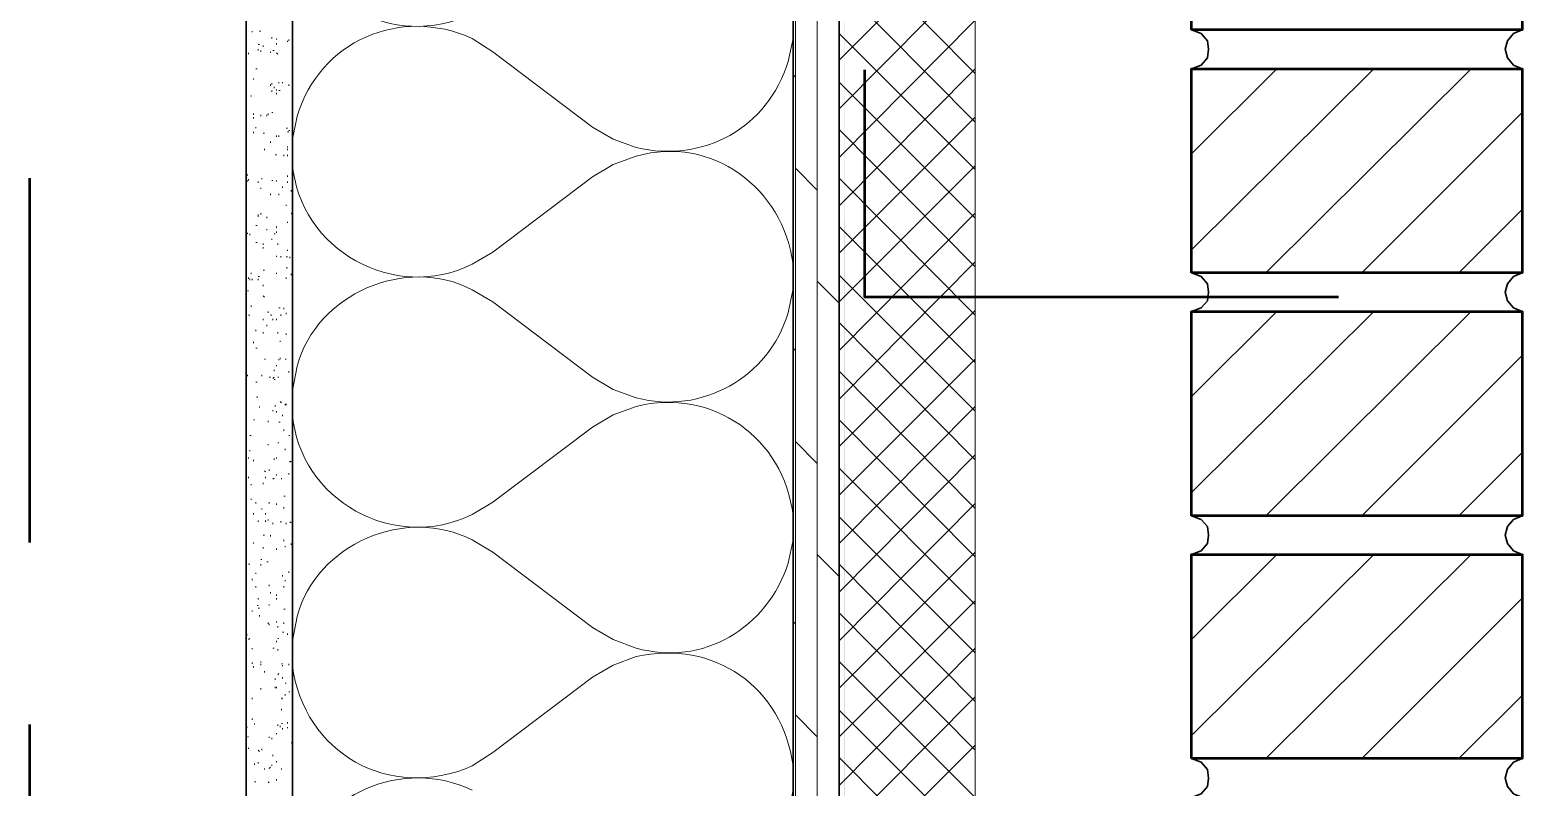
# Model space of a CAD drawing. Header units: inches. Extents: x 5 to 516, y -193 to 129.
# Drawn here: x 20.626 to 21.99, y -187.331 to -186.638 of the extents above; entities that cross this region are included whole.
import ezdxf

# ---------------------------------------------------------------- set-up
doc = ezdxf.new("R2010")
doc.units = ezdxf.units.IN
doc.header["$MEASUREMENT"] = 0
doc.layers.add('PDF7_Geometry', color=7, linetype='Continuous')
doc.layers.add('PDF7_Solid Fills', color=7, linetype='Continuous')

msp = doc.modelspace()

# ---------------------------------------------------------------- linework, layer by layer
at = {"layer": 'PDF7_Geometry', "lineweight": 35}
for points in [[(21.3235494, -190.8957844), (21.3235494, -184.8946728), (21.3657717, -184.8946728), (21.3657717, -190.8957844)], [(20.8235494, -190.8535622), (20.8235494, -184.9157836), (20.8657716, -184.9157836), (20.8657716, -190.8535622)]]:
    msp.add_lwpolyline(points, close=True, dxfattribs=at)
at = {"layer": 'PDF7_Geometry', "lineweight": 15}
for points in [[(21.3257738, -190.8957844), (21.3257738, -184.8946728)], [(21.3457707, -190.8957844), (21.3457707, -184.8946728)], [(21.3657722, -186.6657838), (21.4902167, -186.5413393)], [(21.4902161, -186.6780066), (21.3657717, -186.5524511)], [(21.3657722, -186.7102287), (21.4902167, -186.5846731)], [(21.4902161, -186.7224504), (21.3657717, -186.5968948)], [(21.3191068, -186.6668952), (21.3235512, -186.6457841), (21.3235512, -186.6235619)], [(20.8291058, -186.6402281), (20.8291058, -186.639117)], [(20.8357745, -186.6391171), (20.8368856, -186.6391171)], [(21.4902161, -186.7657842), (21.3657717, -186.6413398)], [(21.3657722, -186.754673), (21.4902167, -186.6291174)], [(20.8346623, -186.6568952), (20.8346623, -186.6557841)], [(20.8357745, -186.6513399), (20.8346634, -186.6513399)], [(20.8391066, -186.652451), (20.8391066, -186.6535621)], [(20.8468829, -186.645784), (20.8468829, -186.6446729)], [(20.8513272, -186.6468951), (20.8513272, -186.645784)], [(20.8513272, -186.6502288), (20.8513272, -186.65134)], [(20.8613279, -186.6480067), (20.8613279, -186.6491178)], [(20.8624401, -186.6480067), (20.8624401, -186.6468956)], [(21.0302179, -186.6457841), (21.0491068, -186.6580063), (21.1402179, -186.7268952), (21.1591068, -186.7380063), (21.1802179, -186.7457841)], [(20.8257738, -186.6591174), (20.8257738, -186.6602285)], [(20.8368822, -186.6580063), (20.8368822, -186.6568952)], [(20.8457707, -186.6580063), (20.8457707, -186.6591174)], [(20.8479951, -186.6568952), (20.8491062, -186.6568952)], [(20.8513272, -186.6591174), (20.8524383, -186.6602285)], [(20.830218, -186.6824509), (20.830218, -186.683562)], [(20.8324379, -186.6735618), (20.833549, -186.6735618)], [(21.3257738, -186.6813398), (21.3235516, -186.6791176)], [(21.3657722, -186.7991173), (21.4902167, -186.6735618)], [(21.6879972, -186.7513392), (21.7657749, -186.6735615)], [(21.6879972, -186.8391174), (21.8546638, -186.6735618)], [(21.7557733, -186.8602282), (21.9435511, -186.6735615)], [(20.8457707, -186.6891173), (20.8457707, -186.6880062)], [(20.8468829, -186.6880062), (20.8468829, -186.6868951)], [(20.8468829, -186.6946726), (20.8468829, -186.6935615)], [(20.8491073, -186.6913394), (20.8491073, -186.6902283)], [(20.8513272, -186.6924505), (20.8513272, -186.6935616)], [(20.8513272, -186.6957837), (20.8513272, -186.6968948)], [(20.8535516, -186.6868951), (20.8535516, -186.685784)], [(20.8535516, -186.6935615), (20.8546627, -186.6935615)], [(20.8568836, -186.6868951), (20.8568836, -186.685784)], [(20.8624401, -186.6891173), (20.8624401, -186.6880062)], [(21.4902161, -186.8102286), (21.3657717, -186.6857841)], [(20.8279937, -186.6980064), (20.8279937, -186.6991175)], [(20.830218, -186.715784), (20.830218, -186.7146729)], [(20.830218, -186.7191172), (20.830218, -186.7180061)], [(20.8368822, -186.7168951), (20.8368822, -186.7157839)], [(20.8424386, -186.7168951), (20.8424386, -186.7157839)], [(20.8435508, -186.715784), (20.8435508, -186.7146729)], [(20.8468829, -186.7135619), (20.847994, -186.7135619)], [(20.8702179, -186.7168952), (20.8657734, -186.7380063), (20.8657734, -186.7602286)], [(21.3657722, -186.8424512), (21.4902167, -186.7180067)], [(21.8435509, -186.8602282), (21.9902176, -186.7135615)], [(20.830218, -186.7324511), (20.830218, -186.73134)], [(20.8324379, -186.7280063), (20.8324379, -186.7268952)], [(20.8391066, -186.7324511), (20.8402177, -186.7324511)], [(20.8513272, -186.7346732), (20.8513272, -186.7357844)], [(20.8535516, -186.7357843), (20.8535516, -186.7346732)], [(20.8613279, -186.7280063), (20.8602168, -186.7280063)], [(20.8624401, -186.73134), (20.861329, -186.73134)], [(20.8635523, -186.7302284), (20.8624412, -186.7302284)], [(21.4902161, -186.8546729), (21.3657717, -186.7291173)], [(20.8402188, -186.748006), (20.8402188, -186.7468949)], [(20.8457707, -186.7402286), (20.8457707, -186.7413397)], [(20.8613279, -186.7457839), (20.8613279, -186.7446728)], [(20.8613279, -186.746895), (20.8613279, -186.7480061)], [(20.8513272, -186.7524509), (20.8502161, -186.7524509)], [(20.8579958, -186.7535619), (20.8579958, -186.7524508)], [(20.8613279, -186.7524509), (20.8613279, -186.753562)], [(21.1802179, -186.7535622), (21.1591068, -186.76134), (21.1402179, -186.7724511)], [(21.3457707, -186.7846729), (21.3257707, -186.7646729)], [(21.3657722, -186.8868949), (21.4902167, -186.7624505)], [(20.8246616, -186.7713396), (20.8246616, -186.7702284)], [(20.8246616, -186.7768949), (20.8246616, -186.7757838)], [(20.8257738, -186.7757838), (20.8257738, -186.7746727)], [(20.8346623, -186.778006), (20.8346623, -186.7768948)], [(20.8379944, -186.7735617), (20.8379944, -186.7746728)], [(20.8468829, -186.7757838), (20.847994, -186.7757838)], [(20.8513272, -186.7768949), (20.8513272, -186.7757838)], [(20.8613279, -186.7724506), (20.8613279, -186.7713395)], [(20.8613279, -186.7768949), (20.8613279, -186.778006)], [(21.0302179, -186.8524508), (21.0491068, -186.8413397), (21.1402179, -186.7724508)], [(21.4902161, -186.8991178), (21.3657717, -186.7735622)], [(20.8368822, -186.7835618), (20.8368822, -186.7824507)], [(20.8457707, -186.7891177), (20.8457707, -186.7880066)], [(20.8535516, -186.7891177), (20.8535516, -186.7880066)], [(20.8568836, -186.7813397), (20.8568836, -186.7824508)], [(20.86466, -186.785784), (20.86466, -186.7846729)], [(20.8368822, -186.8057837), (20.8368822, -186.8068948)], [(20.8602157, -186.7980063), (20.8602157, -186.7991174)], [(20.86466, -186.8057837), (20.8657711, -186.8068948)], [(21.3657722, -186.9313398), (21.4902167, -186.8057843)], [(21.9324407, -186.8602282), (21.9902185, -186.8024504)], [(20.8335501, -186.8168955), (20.832439, -186.8168955)], [(20.8346623, -186.8080064), (20.8346623, -186.8068953)], [(20.8346623, -186.8091175), (20.8346623, -186.8080064)], [(20.8424386, -186.8102286), (20.8424386, -186.8091174)], [(20.8513272, -186.8191177), (20.8513272, -186.8180065)], [(20.8613279, -186.8146734), (20.8613279, -186.8135623)], [(21.4902161, -186.9424505), (21.3657717, -186.818006)], [(20.8246616, -186.824673), (20.8246616, -186.8235619)], [(20.826886, -186.825784), (20.826886, -186.8246729)], [(20.8324379, -186.8324504), (20.833549, -186.8324504)], [(20.8391066, -186.8346726), (20.8391066, -186.8335615)], [(20.8424386, -186.8213398), (20.8424386, -186.8202287)], [(20.8468829, -186.8302283), (20.8468829, -186.8291172)], [(20.8491073, -186.824673), (20.8502184, -186.824673)], [(20.8513272, -186.8235619), (20.8513272, -186.8224508)], [(20.8524394, -186.8335615), (20.8524394, -186.8346726)], [(20.8391066, -186.8380063), (20.8391066, -186.8368952)], [(20.8513272, -186.8457844), (20.8513272, -186.8446733)], [(20.8557714, -186.8457844), (20.8546603, -186.8457844)], [(20.8602157, -186.8457844), (20.8613268, -186.8457844)], [(20.8613279, -186.8402285), (20.8613279, -186.8391174)], [(20.8635523, -186.8468954), (20.8635523, -186.8457843)], [(20.8279937, -186.8613393), (20.8279937, -186.8602282)], [(20.8402188, -186.8580061), (20.8391077, -186.8580061)], [(20.8513272, -186.8613393), (20.8513272, -186.8602282)], [(20.8613279, -186.855784), (20.8602168, -186.855784)], [(21.3657722, -186.9757842), (21.4902167, -186.8502286)], [(20.8257738, -186.8657841), (20.8257738, -186.864673)], [(20.826886, -186.8668952), (20.826886, -186.8657841)], [(20.8291058, -186.8668952), (20.8291058, -186.8657841)], [(20.8346623, -186.863562), (20.8357734, -186.863562)], [(20.8346623, -186.8668952), (20.8346623, -186.8657841)], [(20.8391066, -186.87134), (20.8391066, -186.8724511)], [(20.8602157, -186.8646731), (20.8602157, -186.8657842)], [(20.86466, -186.8624504), (20.86466, -186.8613392)], [(21.3657722, -186.888006), (21.3457722, -186.868006)], [(21.4902161, -186.9868954), (21.3657717, -186.8624509)], [(20.8257738, -186.8768953), (20.8246627, -186.8768953)], [(20.8391066, -186.8813396), (20.8402177, -186.8824507)], [(20.8257738, -186.8991178), (20.8268849, -186.8991178)], [(20.8279937, -186.8913398), (20.8279937, -186.8902287)], [(20.8435508, -186.8968951), (20.8435508, -186.895784)], [(20.8468829, -186.8991178), (20.8457718, -186.8991178)], [(20.8546638, -186.8924508), (20.8535526, -186.8924508)], [(20.8557714, -186.8991178), (20.8546603, -186.8991178)], [(20.8579958, -186.8924508), (20.8579958, -186.8935619)], [(20.8602157, -186.8980067), (20.8602157, -186.8968956)], [(21.3657722, -187.0191174), (21.4902167, -186.894673)], [(21.6879972, -186.9735615), (21.7657749, -186.8957837)], [(21.6879972, -187.0613396), (21.8546638, -186.8957841)], [(21.7557733, -187.0824505), (21.9435511, -186.8957838)], [(20.8324379, -186.9135617), (20.8324379, -186.9124505)], [(20.8391066, -186.9035621), (20.8391066, -186.9024509)], [(20.8391066, -186.9157838), (20.8391066, -186.9146727)], [(20.8424386, -186.9080063), (20.8424386, -186.9091174)], [(20.8479951, -186.9035621), (20.8479951, -186.9024509)], [(20.8513272, -186.9035621), (20.8513272, -186.9024509)], [(20.8524394, -186.9146727), (20.8524394, -186.9157838)], [(21.4902161, -187.0313397), (21.3657717, -186.9057842)], [(20.830218, -186.9246729), (20.830218, -186.9235618)], [(20.8335501, -186.9291177), (20.832439, -186.9291177)], [(20.8546638, -186.9235618), (20.8546638, -186.9224507)], [(20.8602157, -186.9168949), (20.8602157, -186.9157837)], [(21.3257738, -186.9313398), (21.3235516, -186.9291176)], [(20.8402188, -186.9391173), (20.8413299, -186.9391173)], [(20.8535516, -186.9402284), (20.8535516, -186.9391173)], [(20.8546638, -186.9391173), (20.8546638, -186.9380062)], [(21.3657722, -187.0635618), (21.4902167, -186.9391173)], [(21.8435509, -187.0824505), (21.9902176, -186.9357838)], [(20.8246616, -186.9546734), (20.8246616, -186.9535622)], [(20.8379944, -186.9546734), (20.8379944, -186.9535622)], [(20.844663, -186.9557844), (20.8457741, -186.9557844)], [(20.8491073, -186.9557844), (20.8479962, -186.9568955)], [(20.8491073, -186.9502285), (20.8491073, -186.9491174)], [(20.8513272, -186.9457837), (20.8513272, -186.9446726)], [(20.8535516, -186.9557844), (20.8524404, -186.9557844)], [(20.8624401, -186.9513396), (20.8624401, -186.9502285)], [(20.8702179, -186.9457844), (20.8657734, -186.9680066), (20.8657734, -186.9891178)], [(21.4902161, -187.0757841), (21.3657717, -186.9502285)], [(20.8324379, -186.9602287), (20.833549, -186.9602287)], [(20.8502195, -186.9580066), (20.8491084, -186.9580066)], [(20.8335501, -186.9746731), (20.8335501, -186.973562)], [(20.8357745, -186.9835622), (20.8357745, -186.9824511)], [(20.8502195, -186.9824511), (20.8502195, -186.98134)], [(20.8546638, -186.9780063), (20.8557749, -186.9791174)], [(20.859108, -186.9813401), (20.859108, -186.980229)], [(20.8602157, -186.9813401), (20.8602157, -186.980229)], [(21.1802179, -186.9824508), (21.1591068, -186.9902286), (21.1402179, -187.0013397)], [(21.3657722, -187.1080061), (21.4902167, -186.9824505)], [(20.8235494, -186.9935618), (20.8235494, -186.9946729)], [(20.830218, -186.9946729), (20.8313292, -186.9946729)], [(20.8435508, -186.996895), (20.8435508, -186.9957839)], [(20.8479951, -186.9868954), (20.8479951, -186.9857843)], [(20.8513272, -186.9868954), (20.8513272, -186.9880065)], [(20.8535516, -186.996895), (20.8546627, -186.996895)], [(20.8568836, -186.9913397), (20.8568836, -186.9902286)], [(21.4902161, -187.120229), (21.3657717, -186.9946734)], [(20.8279937, -187.0091178), (20.8268825, -187.0091178)], [(20.8579958, -187.003562), (20.8579958, -187.0046731)], [(20.8635523, -187.0091178), (20.8624412, -187.0091178)], [(21.0302179, -187.08134), (21.0491068, -187.0702289), (21.1402179, -187.00134)], [(20.826886, -187.0224506), (20.826886, -187.0235618)], [(20.8435508, -187.0168953), (20.8435508, -187.0180064)], [(20.8535516, -187.0157842), (20.8524404, -187.0157842)], [(20.859108, -187.0224506), (20.859108, -187.0213395)], [(21.3457707, -187.0346729), (21.3257707, -187.0146729)], [(21.9324407, -187.0824505), (21.9902185, -187.0246727)], [(20.8257738, -187.0302287), (20.8257738, -187.0291176)], [(20.830218, -187.0313397), (20.830218, -187.0324508)], [(20.8491073, -187.0313397), (20.8491073, -187.0302286)], [(20.8513272, -187.029117), (20.8513272, -187.0302281)], [(20.86466, -187.0324508), (20.8635488, -187.0335619)], [(20.8635523, -187.0324508), (20.8635523, -187.0335619)], [(21.3657722, -187.152451), (21.4902167, -187.0268954)], [(20.8257738, -187.0480063), (20.8257738, -187.0468952)], [(20.8402188, -187.0413399), (20.8413299, -187.042451)], [(20.8413264, -187.0480063), (20.8413264, -187.0468952)], [(20.844663, -187.0413399), (20.844663, -187.0402288)], [(20.8491073, -187.0480063), (20.8479962, -187.0491174)], [(20.8513272, -187.0446731), (20.8513272, -187.0457842)], [(20.8557714, -187.0480063), (20.8557714, -187.0491174)], [(20.8624401, -187.043562), (20.8624401, -187.0446731)], [(21.4902161, -187.1635617), (21.3657717, -187.0391172)], [(20.8279937, -187.0535616), (20.8279937, -187.0546727)], [(20.8391066, -187.0535616), (20.8391066, -187.0524505)], [(20.859108, -187.0646734), (20.8579969, -187.0646734)], [(20.8279937, -187.0668955), (20.8279937, -187.0680067)], [(20.8324379, -187.0713398), (20.8324379, -187.0702287)], [(20.8379944, -187.0768951), (20.8379944, -187.075784)], [(20.844663, -187.0713398), (20.844663, -187.0702287)], [(20.8513272, -187.0713398), (20.8513272, -187.0724509)], [(20.8579958, -187.074673), (20.8579958, -187.0757841)], [(21.3657722, -187.1968953), (21.4902167, -187.0713398)], [(20.830218, -187.0813394), (20.830218, -187.0802283)], [(20.8346623, -187.0880064), (20.8346623, -187.0868952)], [(20.8413264, -187.0802283), (20.8413264, -187.0813394)], [(20.8413264, -187.0868953), (20.8413264, -187.0880064)], [(20.8435508, -187.0868953), (20.8435508, -187.0857842)], [(20.8479951, -187.0902285), (20.8479951, -187.0891174)], [(20.8557714, -187.0880064), (20.8546603, -187.0880064)], [(20.8602157, -187.0902285), (20.8602157, -187.0891174)], [(20.8635523, -187.0880064), (20.8646634, -187.0891175)], [(21.3191068, -187.1257842), (21.3235512, -187.1046731), (21.3235512, -187.0824508)], [(21.4902161, -187.2080066), (21.3657717, -187.0835621)], [(20.8391066, -187.1002287), (20.8402177, -187.1002287)], [(20.8457707, -187.1002287), (20.8457707, -187.1013398)], [(20.8579958, -187.105784), (20.8579958, -187.1046729)], [(21.0302179, -187.1046731), (21.0491068, -187.1157842), (21.1402179, -187.1846731), (21.1591068, -187.1957842), (21.1802179, -187.2035619)], [(20.830218, -187.106895), (20.830218, -187.1080062)], [(20.8391066, -187.1124504), (20.8391066, -187.1113393)], [(20.8513272, -187.113562), (20.8513272, -187.1124509)], [(20.859108, -187.1102282), (20.859108, -187.1113394)], [(20.86466, -187.1091172), (20.86466, -187.1080061)], [(21.3657722, -187.138006), (21.3457722, -187.118006)], [(21.3657722, -187.2402286), (21.4902167, -187.1157842)], [(21.6879972, -187.1957837), (21.7657749, -187.1180059)], [(21.6879972, -187.2835619), (21.8546638, -187.1180063)], [(21.7557733, -187.3046727), (21.9435511, -187.118006)], [(20.8257738, -187.1268954), (20.8268849, -187.1268954)], [(20.8368822, -187.1224511), (20.8379933, -187.1224511)], [(20.8368822, -187.1280064), (20.8368822, -187.1268953)], [(20.8424386, -187.1246732), (20.8435498, -187.1246732)], [(20.8624401, -187.1346728), (20.8624401, -187.1335617)], [(21.4902161, -187.2524509), (21.3657717, -187.1268953)], [(20.8291058, -187.1413398), (20.8291058, -187.1402287)], [(20.8324379, -187.1357839), (20.8324379, -187.1346728)], [(20.8324379, -187.1480067), (20.8324379, -187.1468956)], [(20.844663, -187.1468951), (20.844663, -187.145784)], [(20.8568836, -187.138006), (20.8568836, -187.1368949)], [(20.8579958, -187.1480067), (20.8579958, -187.1468956)], [(20.859108, -187.1424509), (20.859108, -187.1413397)], [(20.8346623, -187.1580063), (20.8346623, -187.1591175)], [(20.8457707, -187.1535621), (20.8457707, -187.152451)], [(20.8513272, -187.1557842), (20.8513272, -187.1546731)], [(20.8513272, -187.1591174), (20.8513272, -187.1580063)], [(21.3657722, -187.284673), (21.4902167, -187.1602285)], [(21.8435509, -187.3046727), (21.9902176, -187.158006)], [(20.8291058, -187.1691176), (20.8291058, -187.1702287)], [(20.8335501, -187.1646727), (20.8346612, -187.1646727)], [(20.8357745, -187.1668949), (20.8346634, -187.1668949)], [(20.8357745, -187.1746729), (20.8357745, -187.1735618)], [(20.844663, -187.1635617), (20.844663, -187.1646728)], [(20.859108, -187.1680059), (20.8579969, -187.1680059)], [(20.8702179, -187.1746731), (20.8657734, -187.1968953), (20.8657734, -187.2191175)], [(21.4902161, -187.2968952), (21.3657717, -187.1713397)], [(20.8435508, -187.1802288), (20.8435508, -187.1813399)], [(20.844663, -187.1813399), (20.844663, -187.182451)], [(20.8513272, -187.1802288), (20.8513272, -187.1791177)], [(20.8524394, -187.183562), (20.8524394, -187.1846731)], [(20.8579958, -187.1813399), (20.8579958, -187.1802287)], [(21.3257738, -187.1813399), (21.3235516, -187.1791176)], [(20.8235494, -187.1913395), (20.8246605, -187.1913395)], [(20.826886, -187.1946727), (20.8257749, -187.1957838)], [(20.8513272, -187.1980064), (20.8513272, -187.1968953)], [(20.8535516, -187.1946727), (20.8524404, -187.1946727)], [(20.8579958, -187.1891173), (20.8568847, -187.1891173)], [(20.8613279, -187.1902284), (20.8613279, -187.1913395)], [(20.8291058, -187.2035623), (20.8291058, -187.2046734)], [(20.8479951, -187.2035623), (20.8491062, -187.2035623)], [(20.8524394, -187.2057844), (20.8524394, -187.2046733)], [(21.1802179, -187.2113395), (21.1591068, -187.2191172), (21.1402179, -187.2302283)], [(21.3657722, -187.3291173), (21.4902167, -187.2035617)], [(20.8291058, -187.2168951), (20.8291058, -187.2180062)], [(20.830218, -187.2213394), (20.830218, -187.2202283)], [(20.8368822, -187.2168951), (20.8368822, -187.215784)], [(20.8368822, -187.2191172), (20.8368822, -187.2180061)], [(20.8402188, -187.2257842), (20.8402188, -187.2246731)], [(20.8535516, -187.2268953), (20.8524404, -187.2280064)], [(20.8557714, -187.2180062), (20.8568825, -187.2180062)], [(20.8568836, -187.2202283), (20.8568836, -187.2191172)], [(20.8624401, -187.2191172), (20.8624401, -187.2180061)], [(21.4902161, -187.3402285), (21.3657717, -187.2157841)], [(20.8368822, -187.2413397), (20.8368822, -187.2402286)], [(20.8502195, -187.2324512), (20.8502195, -187.23134)], [(20.8502195, -187.2402286), (20.8502195, -187.2391175)], [(20.8513272, -187.2402286), (20.8513272, -187.2391175)], [(20.8568836, -187.2313401), (20.8568836, -187.230229)], [(20.8602157, -187.2357844), (20.8591046, -187.2357844)], [(21.0302179, -187.3113397), (21.0491068, -187.2991175), (21.1402179, -187.2302286)], [(20.8291058, -187.2491171), (20.8291058, -187.2502283)], [(20.8557714, -187.2491171), (20.8568825, -187.2502283)], [(20.859108, -187.246895), (20.859108, -187.2457839)], [(20.8624401, -187.2435618), (20.8635512, -187.2435618)], [(21.3657722, -187.3735622), (21.4902167, -187.2480066)], [(21.9324407, -187.3046727), (21.9902185, -187.2468949)], [(20.8235494, -187.2580062), (20.8235494, -187.2568951)], [(20.8291058, -187.2691175), (20.8291058, -187.2680064)], [(20.8557714, -187.2602289), (20.8557714, -187.2591178)], [(21.3457707, -187.284673), (21.3257707, -187.264673)], [(21.4902161, -187.3846728), (21.3657717, -187.2602284)], [(20.8235494, -187.2757839), (20.8246605, -187.2757839)], [(20.8313302, -187.2735617), (20.8313302, -187.2724506)], [(20.8513272, -187.2824508), (20.8513272, -187.2813397)], [(20.8524394, -187.2735617), (20.8524394, -187.2746728)], [(20.8546638, -187.2757839), (20.8546638, -187.2746727)], [(20.8568836, -187.2724507), (20.8557725, -187.2724507)], [(20.8568836, -187.278006), (20.8568836, -187.2768949)], [(20.8613279, -187.2724507), (20.8613279, -187.2713395)], [(20.8613279, -187.2768949), (20.8613279, -187.2757838)], [(20.8257738, -187.284673), (20.8246627, -187.284673)], [(20.8257738, -187.2946731), (20.8257738, -187.2957842)], [(20.8346623, -187.2968952), (20.8357734, -187.2980064)], [(20.8379944, -187.2968952), (20.8379944, -187.2957841)], [(20.844663, -187.284673), (20.844663, -187.2857841)], [(20.8468829, -187.2868956), (20.8468829, -187.2857845)], [(20.8657722, -187.2902288), (20.864661, -187.2902288)], [(21.3657722, -187.4168949), (21.4902167, -187.2924504)], [(20.8313302, -187.3102286), (20.8313302, -187.3091175)], [(20.8346623, -187.3080065), (20.8346623, -187.3091176)], [(20.8468829, -187.3113397), (20.8468829, -187.3102286)], [(20.8479951, -187.3013395), (20.8479951, -187.3024506)], [(20.8513272, -187.3080065), (20.8513272, -187.3068954)], [(21.4902161, -187.4291177), (21.3657717, -187.3035622)], [(20.8402188, -187.3146734), (20.8402188, -187.3135623)], [(20.8457707, -187.3124507), (20.8446596, -187.3135618)], [(20.8513272, -187.323562), (20.8513272, -187.3246731)], [(20.8557714, -187.3146734), (20.8557714, -187.3135623)], [(21.3191068, -187.3546728), (21.3235512, -187.3335617), (21.3235512, -187.3113395)], [(20.8324379, -187.3257841), (20.8313268, -187.3257841)], [(20.844663, -187.3257841), (20.8435519, -187.3268952)]]:
    msp.add_lwpolyline(points, dxfattribs=at)
for points in [[(21.4902161, -190.8957844), (21.4902161, -185.186895), (21.3657717, -185.186895), (21.3657717, -190.8957844)], [(20.8591046, -186.9391173), (20.8602157, -186.9391173)]]:
    msp.add_lwpolyline(points, close=True, dxfattribs=at)
at = {"layer": 'PDF7_Geometry', "lineweight": 50}
for points in [[(21.6879972, -186.6380062), (21.6879972, -186.4513396), (21.9902194, -186.4513396), (21.9902194, -186.6380062)], [(21.6879972, -186.8602285), (21.6879972, -186.6735618), (21.9902194, -186.6735618), (21.9902194, -186.8602285)], [(21.6879972, -187.0824507), (21.6879972, -186.895784), (21.9902194, -186.895784), (21.9902194, -187.0824507)], [(21.6879972, -187.304673), (21.6879972, -187.1180063), (21.9902194, -187.1180063), (21.9902194, -187.304673)]]:
    msp.add_lwpolyline(points, close=True, dxfattribs=at)
at = {"layer": 'PDF7_Geometry', "lineweight": 35}
for points in [[(21.6879972, -186.6735618), (21.696886, -186.6702285), (21.7024416, -186.6635618), (21.7035527, -186.655784), (21.7024416, -186.6480062), (21.696886, -186.6413396), (21.6879972, -186.6380062)], [(21.9902161, -186.638006), (21.9824384, -186.6413393), (21.9768828, -186.648006), (21.9746606, -186.6557838), (21.9768828, -186.6635615), (21.9824384, -186.6702282), (21.9902161, -186.6735615)], [(21.6879972, -186.895784), (21.696886, -186.8924507), (21.7024416, -186.885784), (21.7035527, -186.8780063), (21.7024416, -186.8702285), (21.696886, -186.8635618), (21.6879972, -186.8602285)], [(21.9902161, -186.8602282), (21.9824384, -186.8635616), (21.9768828, -186.8702282), (21.9746606, -186.878006), (21.9768828, -186.8857838), (21.9824384, -186.8924504), (21.9902161, -186.8957838)], [(21.6879972, -187.1180063), (21.696886, -187.1146729), (21.7024416, -187.1080063), (21.7035527, -187.1002285), (21.7024416, -187.0924507), (21.696886, -187.085784), (21.6879972, -187.0824507)], [(21.9902161, -187.0824505), (21.9824384, -187.0857838), (21.9768828, -187.0924505), (21.9746606, -187.1002282), (21.9768828, -187.108006), (21.9824384, -187.1146727), (21.9902161, -187.118006)], [(21.6879972, -187.3402285), (21.696886, -187.3368952), (21.7024416, -187.3302285), (21.7035527, -187.3224507), (21.7024416, -187.314673), (21.696886, -187.3080063), (21.6879972, -187.304673)], [(21.9902161, -187.3046727), (21.9824384, -187.308006), (21.9768828, -187.3146727), (21.9746606, -187.3224505), (21.9768828, -187.3302283), (21.9824384, -187.3368949), (21.9902161, -187.3402283)]]:
    msp.add_lwpolyline(points, dxfattribs=at)
at = {"layer": 'PDF7_Geometry', "lineweight": 50}
for points in [[(21.8224418, -186.8824507), (21.3891084, -186.8824507), (21.3891084, -186.6746729)], [(20.6257729, -187.106895), (20.6257729, -186.7735617)], [(20.6257729, -187.6068951), (20.6257729, -187.2735617)]]:
    msp.add_lwpolyline(points, dxfattribs=at)
at = {"layer": 'PDF7_Geometry', "lineweight": 15}
msp.add_lwpolyline([(21.0302179, -186.8757844), (21.0491068, -186.8868955), (21.1402179, -186.9557844), (21.1591068, -186.9668955), (21.1802179, -186.9746733, 0.404365145), (21.3191068, -186.8968955), (21.3235512, -186.8746733), (21.3235512, -186.8524511)], format="xyb", dxfattribs=at)
for points in [[(20.8657734, -186.5313394), (20.8745327, -186.6123579), (20.9577179, -186.6572098), (21.0302179, -186.6235616)], [(21.0302179, -186.6457841), (20.9638475, -186.616136), (20.8904586, -186.648636), (20.8702179, -186.7168952)], [(21.1802179, -186.7457841), (21.2418846, -186.7598397), (21.300329, -186.7281545), (21.3191068, -186.6668952)], [(21.3235512, -186.8524511), (21.3146623, -186.7827844), (21.2492364, -186.73384), (21.1802179, -186.7535622)], [(20.8657734, -186.7602286), (20.8724956, -186.8396545), (20.9590327, -186.8875619), (21.0302179, -186.8524508)], [(21.0302179, -186.8757844), (20.9697919, -186.8442289), (20.8874586, -186.8794326), (20.8702179, -186.9457844)], [(21.3235512, -187.0824508), (21.3155142, -187.0111545), (21.2494216, -186.9649693), (21.1802179, -186.9824508)], [(20.8657734, -186.9891178), (20.8724956, -187.0685437), (20.9590327, -187.1164511), (21.0302179, -187.08134)], [(21.0302179, -187.1046731), (20.9697919, -187.0731175), (20.8874586, -187.1083212), (20.8702179, -187.1746731)], [(21.1802179, -187.2035619), (21.2409401, -187.2208582), (21.3001068, -187.1853027), (21.3191068, -187.1257842)], [(21.3235512, -187.3113395), (21.3143661, -187.2393395), (21.2509401, -187.1952839), (21.1802179, -187.2113395)], [(20.8657734, -187.2191175), (20.8760697, -187.2994508), (20.9547549, -187.3445249), (21.0302179, -187.3113397)], [(21.0302179, -187.3335617), (20.9669957, -187.3033395), (20.8889401, -187.3360987), (20.8702179, -187.4046728)]]:
    msp.add_open_spline(points, degree=3, dxfattribs=at)
at = {"layer": 'PDF7_Solid Fills', "lineweight": 35, "transparency": 33554559}
msp.add_solid([(21.3702165, -189.5768953), (21.3713276, -189.5757842), (21.3702165, -185.1902282)], dxfattribs=at)

doc.saveas('drawing.dxf')
